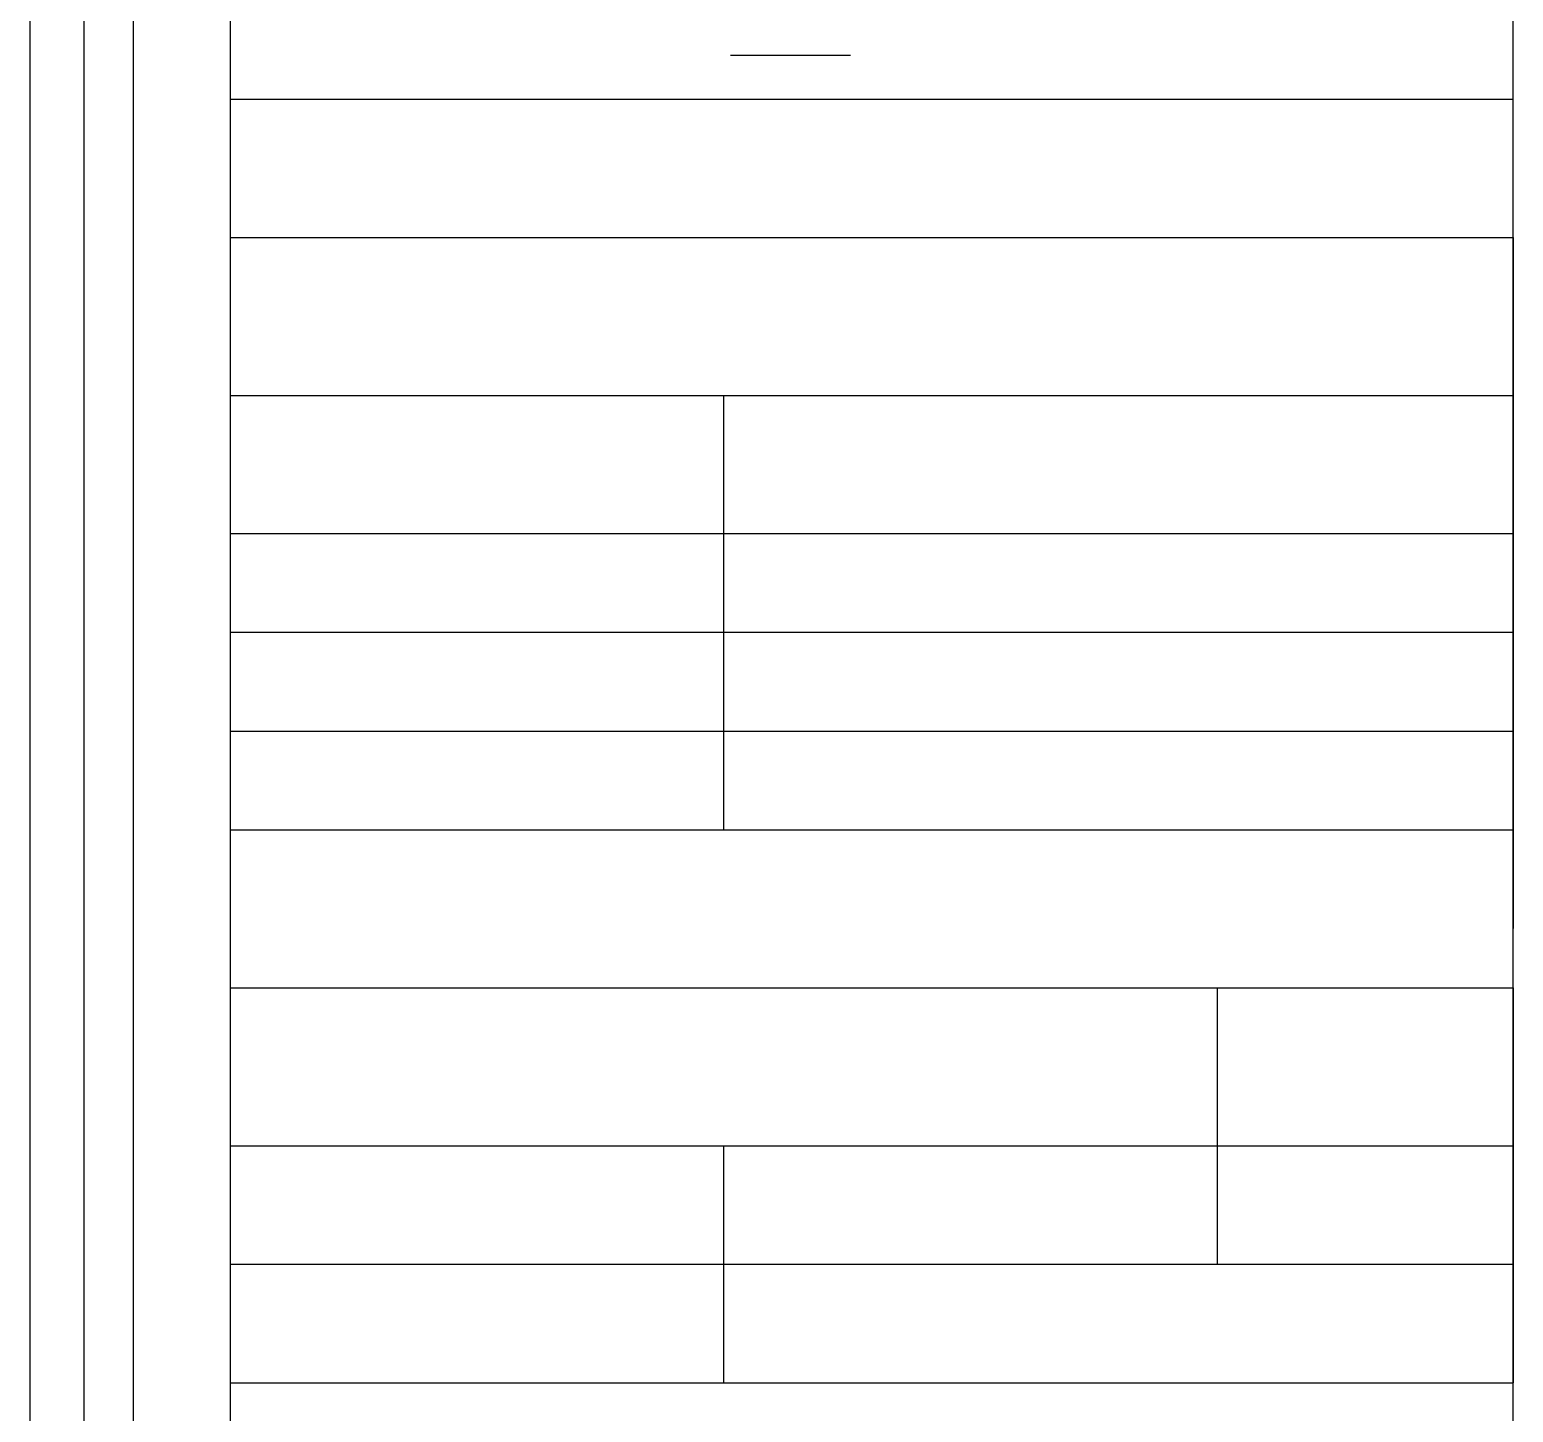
# Model space of a CAD drawing. Header units: millimetres. Extents: x 10 to 831, y 7 to 587.
# Drawn here: x 10.2 to 156.9, y 316.8 to 453.6 of the extents above; entities that cross this region are included whole.
import ezdxf

# ---------------------------------------------------------------- set-up
doc = ezdxf.new("R2010")
doc.units = ezdxf.units.MM
doc.layers.get('0').update_dxf_attribs({"linetype": 'CONTINUOUS'})

msp = doc.modelspace()

# ---------------------------------------------------------------- linework, layer by layer
at = {"color": 9}
for p, q in [((10.163, 586.863), (10.163, 7.0032)), ((15.5291, 581.501), (15.5291, 12.3679))]:
    msp.add_line(p, q, dxfattribs=at)
at = {"color": 0}
for p, q in [((20.4088, 581.007), (20.4088, 174.906)), ((29.9751, 559.812), (29.9751, 185.004)), ((156.891, 185.004), (156.891, 559.812)), ((79.484, 451.016), (91.3486, 451.016)), ((29.9751, 446.666), (156.891, 446.666)), ((29.9751, 432.992), (156.891, 432.992)), ((156.891, 432.992), (156.891, 364.656)), ((156.891, 432.992), (156.891, 364.656)), ((29.9751, 417.371), (156.891, 417.371)), ((78.7961, 417.371), (78.7961, 374.424)), ((29.9751, 403.708), (156.891, 403.708)), ((29.9751, 393.95), (156.891, 393.95)), ((29.9751, 384.182), (156.891, 384.182)), ((29.9751, 374.424), (156.891, 374.424)), ((29.9751, 358.782), (156.891, 358.782)), ((127.606, 358.782), (127.606, 331.446)), ((156.891, 358.782), (156.891, 319.73)), ((156.891, 358.782), (156.891, 319.73)), ((29.9751, 343.16), (156.891, 343.16)), ((78.7961, 343.16), (78.7961, 319.73)), ((29.9751, 331.446), (156.891, 331.446)), ((29.9751, 319.73), (156.891, 319.73))]:
    msp.add_line(p, q, dxfattribs=at)

doc.saveas('drawing.dxf')
